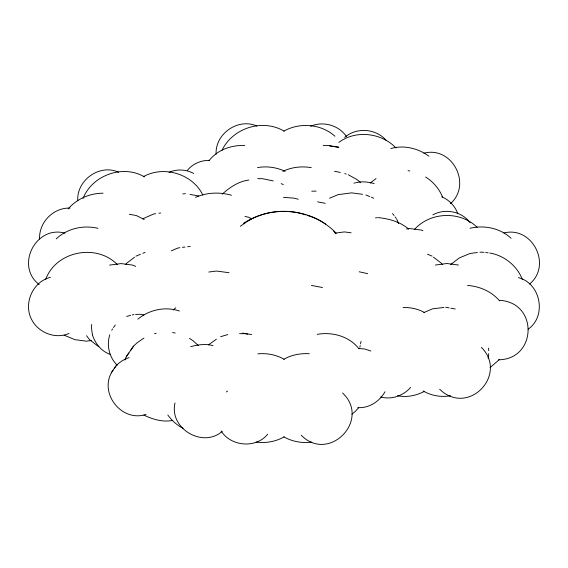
<?xml version="1.0" encoding="UTF-8"?>
<svg xmlns="http://www.w3.org/2000/svg" width="568" height="568" viewBox="0 0 568 568"><rect width="100%" height="100%" fill="white"/><g stroke="black" fill="none" stroke-linecap="round" stroke-linejoin="round"><path stroke-width="0.85" d="M488.75 353.608L488.175 358.365M91.711 324.463L91.37 327.026L92.385 334.722M359.899 347.169L360.176 345.536M175.022 403.003C168.895 428.322 202.719 448.592 222.266 431.339M109.802 334.808C106.322 345.245 109.312 357.513 117.2 365.181M360.46 343.896L361.07 341.382M113.039 370.208C97.696 391.771 121.091 422.84 146.111 414.384M124.896 359.991L126.153 356.917L128.879 352.92M45.596 279.69C55.614 251.226 96.425 243.026 117.292 264.574M83.02 198.523C92.016 175.278 122.894 164.109 144.471 176.875M222.074 150.158C232.887 127.857 262.714 118.442 284.135 131.144M384.998 391.75C379.587 401.399 369.136 408.349 357.819 407.639M111.69 330.228L112.599 328.893M114.26 368.433C117.533 363.137 123.249 359.551 129.064 357.627M130.711 350.25L133.53 346.118L137.158 342.731L143.924 338.116M113.493 327.58L115.261 324.988M111.221 372.871L116.142 365.671M126.153 356.917L133.53 346.118M125.627 264.596L126.636 263.275L134.552 257.205M414.377 229.593C430.061 211.786 460.115 210.657 477.113 227.264M187.362 170.45C192.566 163.733 201.186 160.212 209.571 160.353M208.996 160.694C217.317 149.902 231.382 144.854 244.744 145.529M267.67 434.215C255.976 448.784 230.871 446.59 221.094 430.899M358.614 407.76L354.986 411.736L351.883 414.214M68.124 208.967C76.772 198.843 89.794 193.219 103.056 193.205M222.209 194.157C229.685 187.397 238.574 181.362 248.812 180.056M370.194 183.081L376.023 178.544M450.417 203.692C472.349 184.43 452.156 145.713 423.877 153.197M410.607 387.369C403.436 395.79 391.501 399.978 380.752 396.982M499.613 359.303L490.056 367.673M173.318 310.029L175.739 307.771M208.421 344.911L216.394 339.167M226.391 391.955L227.548 391.032M56.225 238.858C67.237 228.457 83.354 224.793 97.966 228.336M450.708 264.525L459.285 257.936L470.034 253.477L477.454 252.504M529.525 284.057C552.373 265.455 532.521 225.737 503.901 232.979M528.162 329.191C547.069 316 540.679 283.169 518.371 277.624M344.698 137.399C356.37 127.026 375.867 128.51 386.07 140.211M338.89 142.376C355.76 129.646 381.696 132.798 396.01 147.999M240.271 226.305L245.816 222.521M137.839 319.166C149.178 309.73 165.352 306.173 179.403 311.03M246.505 222.052C263.659 210.842 286.315 208.3 305.712 214.924M283.822 131.151C299.684 122.134 321.325 123.916 334.978 136.249M243.494 223.323C267.762 207.206 301.7 207.455 325.634 224.111M283.865 359.281C291.49 354.801 300.564 353.225 309.326 353.715M284.135 436.856C275.757 441.684 265.654 443.388 256.111 442.067M142.667 218.857L153.566 214.037L155.604 213.646M143.186 176.776C163.577 165.125 192.68 173.822 202.847 195.108M169.008 172.402C176.705 168.781 186.297 169.413 193.688 173.46M171.287 250.836L177.5 248.145L179.878 247.691M423.891 312.556L432.504 308.829L443.942 307.466M424.459 391.338C416.316 395.662 406.546 397.671 397.458 395.69M310.589 126.245C323.142 120.799 338.876 125.23 346.551 136.632M195.456 197.38C206.695 192.438 219.724 191.842 231.481 195.271M282.85 171.387C291.611 167.099 301.722 165.998 311.292 167.652M329.539 198.218L338.166 194.639L351.627 192.864L362.561 194.313M432.844 214.86C444.971 208.115 461.82 211.331 470.02 222.663M50.424 277.34C32.156 281.87 22.67 304.775 32.383 320.906C39.483 333.153 55.891 339.295 68.998 333.423M135.873 256.189L140.474 254.279M142.781 253.328L145.081 252.369M126.678 316.447L130.704 315.297M220.59 336.696L227.832 334.566M390.848 148.546C403.77 144.741 418.261 148.298 428.918 156.214M353.921 183.152L355.575 182.797M132.337 314.942L133.977 314.594M154.546 333.693L156.179 333.338M190.72 346.65C197.991 344.762 205.666 343.455 213.028 345.649M356.406 182.619C362.299 181.192 368.433 181.938 374.191 183.606M257.531 167.588C266.839 165.927 276.595 167.333 285.143 171.33M335.134 233.129L344.393 231.914L351.123 232.802M406.546 228.989L409.84 228.556L421.378 230.076L422.919 230.714M470.034 228.272C484.341 224.829 500.245 228.151 511.115 238.304M479.925 252.178L484.042 252.284M435.372 265.029L446.91 263.509L458.447 265.029M135.546 314.381L140.466 314.303L143.938 314.984M172.345 420.505C162.611 422.294 152.529 419.376 143.839 415.038M109.553 265.093L121.091 263.587L132.628 265.093L135.695 266.371M208.804 272.029L216.373 271.035L228.989 272.697M91.37 340.523L86.428 341.183L74.891 339.657L64.141 335.205M317.242 334.36C332.358 331.598 349.384 336.37 359.004 348.809M257.865 353.857C266.889 352.976 276.289 354.759 284.178 359.281M311.853 442.074C302.297 443.395 292.215 441.648 283.822 436.849M182.825 193.936L185.438 193.645M70.006 208.101C53.364 207.455 38.787 222.471 39.582 238.972M158.898 213.22L160.645 213.028M375.512 217.878L377.266 217.686M182.42 247.343L185.033 247.044M187.646 246.753L190.259 246.462M403.046 307.565C410.316 307.281 418.062 308.829 424.424 312.528M498.583 359.8C536.725 359.402 538.684 302.694 499.712 300.33M450.552 395.747C441.279 397.437 431.29 395.74 423.139 390.969M323.213 145.578L328.425 145.529L338.578 147.304M311.782 191.175L316.12 191.132M283.467 197.352L294.032 198.154L298.257 199.233M239.575 333.643L245.653 333.7L251.645 334.531M358.429 348.461L364.848 349.036L370.84 351.017M329.66 145.898L338.819 147.211M257.687 178.636L262.672 178.707L273.243 180.929M311.392 285.406L322.496 287.529M485.697 252.504L488.168 252.824M489.815 253.044C504.192 255.401 517.32 265.945 522.404 279.662M64.958 233.136C35.692 225.013 14.967 266.087 39.156 284.54M359.196 271.781L367.723 273.655M408.08 170.684L409.812 170.982M334.524 171.295L340.324 172.423M317.618 201.846L325.18 203.287M378.139 217.587C389.052 218.73 400.213 221.769 408.655 229.089M189.953 194.398L198.686 195.967M244.914 216.522L248.408 217.154L251.574 218.744M129.327 214.278L136.313 215.535L144.237 219.511M467.528 285.441C479.697 286.336 491.561 291.441 499.556 300.834M445.695 307.274L449.16 307.899M450.893 308.211L455.224 308.985M242.479 333.082L247.684 334.098M172.608 332.536L175.214 333.047M344.733 173.616L346.168 174.078M307.267 215.421C318.257 218.531 328.212 224.921 336.093 233.129M256.871 126.032C238.077 117.661 214.967 133.807 216.11 154.255M365.87 194.966L369.789 196.592M371.358 197.245L373.709 198.218M427.526 254.215L432.127 256.132M110.213 354.418C101.423 351.379 95.062 343.455 92.385 334.722M441.726 196.791C449.11 199.872 455.273 206.141 457.744 213.809M348.319 174.774L356.668 179.353L360.517 182.427M281.181 183.606L283.311 184.607M183.066 428.343C176.996 425.255 171.799 420.54 167.83 415.023M118.598 172.26C99.656 163.456 76.424 180.283 77.759 200.795M425.581 177.003C433.185 181.682 439.206 188.853 442.621 197.096M189.449 338.372L192.843 340.58L198.367 345.514M433.448 257.141L441.364 263.225L442.373 264.546M98.796 346.764L89.567 339.671L86.528 335.716M481.408 347.382C508.545 374.511 468.224 417.026 439.646 389.208M333.693 231.169L335.936 233.704M342.575 392.978C371.28 420.029 328.751 463.509 301.21 435.202M392.531 213.518L394.085 215.542M395.115 216.891L396.152 218.24M396.67 218.914L398.615 223.622M488.523 348.141L488.771 350.726"/></g></svg>
